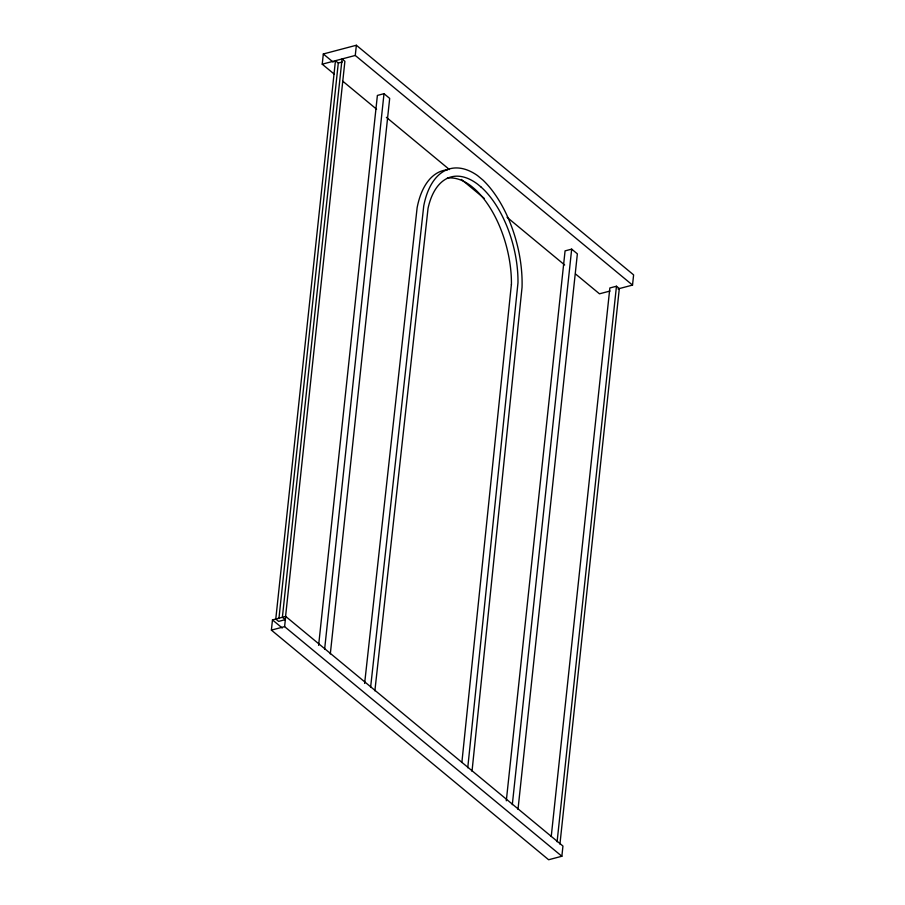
<?xml version="1.0" encoding="UTF-8"?>
<svg xmlns="http://www.w3.org/2000/svg" width="905" height="905" viewBox="0 0 905 905"><rect width="100%" height="100%" fill="white"/><g stroke="black" fill="none" stroke-linecap="round" stroke-linejoin="round"><path stroke-width="1.36" d="M472.014 771.309L522.038 287.405A90.421 47.241 75.2 0 0 483.021 180.152L477.467 175.547A90.421 47.241 75.2 0 0 423.732 205.989L370.609 687.302M461.867 762.485L511.37 284.577M467.749 767.768L517.977 282.824A81.393 42.535 75.2 0 0 481.041 187.018M334.194 74.097L322.225 64.187L323.323 53.983L356.366 45.25L633.613 274.882L632.527 285.086L617.991 288.933M271.387 630.118L272.473 619.914L285.686 616.418L562.944 846.051L561.858 856.254L548.634 859.75L271.387 630.118L284.6 626.633L561.858 856.254M278.921 618.59L338.289 63.056L335.45 60.692L275.776 619.043L278.616 621.396L285.233 619.654L282.383 617.289L342.056 58.949L344.896 61.302L285.528 616.848M284.6 626.633L285.686 616.418M632.527 285.086L355.269 55.454L356.366 45.25M318.617 645.356L377.385 95.432L384.003 93.69L389.682 98.396L330.314 653.93M324.623 649.224L384.003 93.69M506.302 800.801L565.071 250.877L571.677 249.135L577.367 253.841L517.999 809.375M512.309 804.669L571.677 249.135M551.236 836.492L609.857 287.971L616.463 286.229L619.314 288.582L559.935 844.116M557.095 841.763L616.463 286.229M364.625 683.433L417.126 207.731A90.421 47.241 75.2 0 1 447.704 169.778M374.874 690.832L428.042 208.342A81.393 42.535 75.2 0 1 477.84 184.371L480.974 186.973M322.225 64.187L355.269 55.454M338.289 63.056L342.26 62.004M610.061 291.025L599.483 293.82L575.557 274M323.323 53.983L333.108 62.083M342.882 81.292L376.593 109.211M386.378 117.322L449.434 169.552M461.403 179.45L484.232 198.365M507.06 217.279L564.686 264.995M272.473 619.914L282.258 628.013M447.308 178.115A81.393 42.535 75.2 0 1 471.234 186.125L474.367 188.715A81.393 42.535 75.2 0 1 511.427 284.623"/></g></svg>
